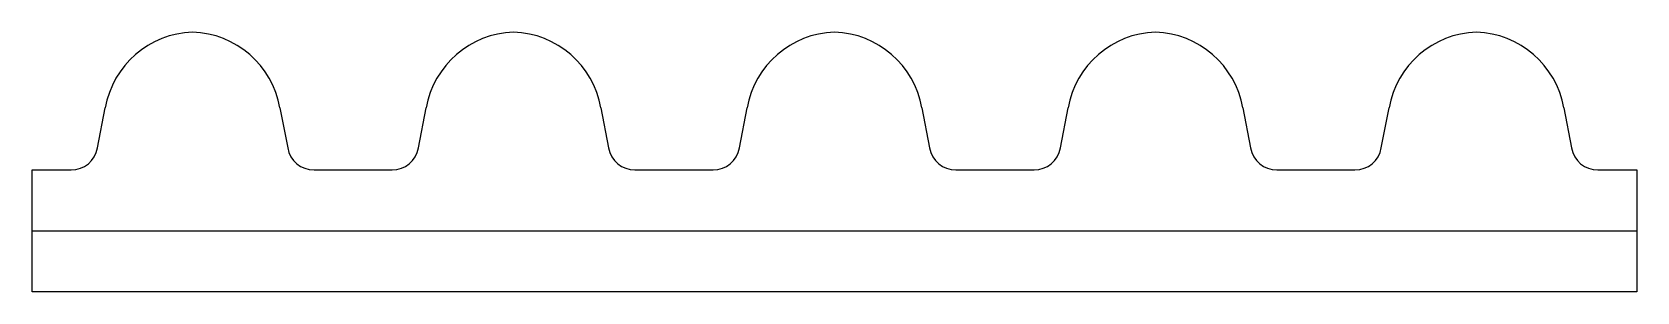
# Model space of a CAD drawing. Header units: inches. Extents: x 0 to 0.591, y 0 to 0.096.
import ezdxf

# ---------------------------------------------------------------- set-up
doc = ezdxf.new("R2010")
doc.units = ezdxf.units.IN
doc.header["$MEASUREMENT"] = 0

msp = doc.modelspace()

# ---------------------------------------------------------------- linework, layer by layer
at = {"color": 7, "linetype": 'Continuous'}
for p, q in [((0.02406, 0.05302), (0.02689, 0.06769)), ((0.09122, 0.06769), (0.09405, 0.05302)), ((0.14217, 0.05302), (0.145, 0.06769)), ((0.20933, 0.06769), (0.21216, 0.05302)), ((0.26028, 0.05302), (0.26311, 0.06769)), ((0.32744, 0.06769), (0.33027, 0.05302)), ((0.37839, 0.05302), (0.38122, 0.06769)), ((0.44555, 0.06769), (0.44838, 0.05302)), ((0.4965, 0.05302), (0.49933, 0.06769)), ((0.56366, 0.06769), (0.56649, 0.05302)), ((0, 0), (0, 0.04488)), ((0, 0.04488), (0.01437, 0.04488)), ((0.10374, 0.04488), (0.13248, 0.04488)), ((0.22185, 0.04488), (0.25059, 0.04488)), ((0.33996, 0.04488), (0.3687, 0.04488)), ((0.45807, 0.04488), (0.48681, 0.04488)), ((0.57618, 0.04488), (0.59055, 0.04488)), ((0.59055, 0.04488), (0.59055, 0)), ((0, 0.02244), (0.59055, 0.02244)), ((0.59055, 0), (0, 0))]:
    msp.add_line(p, q, dxfattribs=at)
for centre, radius, start, end in [((0.06024, 0.06179), 0.03386, 91.99788, 169.95941), ((0.0579, 0.06182), 0.03383, 10, 88.04271), ((0.17835, 0.06179), 0.03386, 91.99788, 169.95941), ((0.17601, 0.06182), 0.03383, 10, 88.04271), ((0.29646, 0.06179), 0.03386, 91.99788, 169.95941), ((0.29412, 0.06182), 0.03383, 10, 88.04271), ((0.41457, 0.06179), 0.03386, 91.99788, 169.95941), ((0.41223, 0.06182), 0.03383, 10, 88.04271), ((0.53268, 0.06179), 0.03386, 91.99788, 169.95941), ((0.53034, 0.06182), 0.03383, 10, 88.04271), ((0.01437, 0.05472), 0.00984, 270, 350), ((0.10374, 0.05472), 0.00984, 190, 270), ((0.13248, 0.05472), 0.00984, 270, 350), ((0.22185, 0.05472), 0.00984, 190, 270), ((0.25059, 0.05472), 0.00984, 270, 350), ((0.33996, 0.05472), 0.00984, 190, 270), ((0.3687, 0.05472), 0.00984, 270, 350), ((0.45807, 0.05472), 0.00984, 190, 270), ((0.48681, 0.05472), 0.00984, 270, 350), ((0.57618, 0.05472), 0.00984, 190, 270)]:
    msp.add_arc(centre, radius, start, end, dxfattribs=at)

doc.saveas('drawing.dxf')
